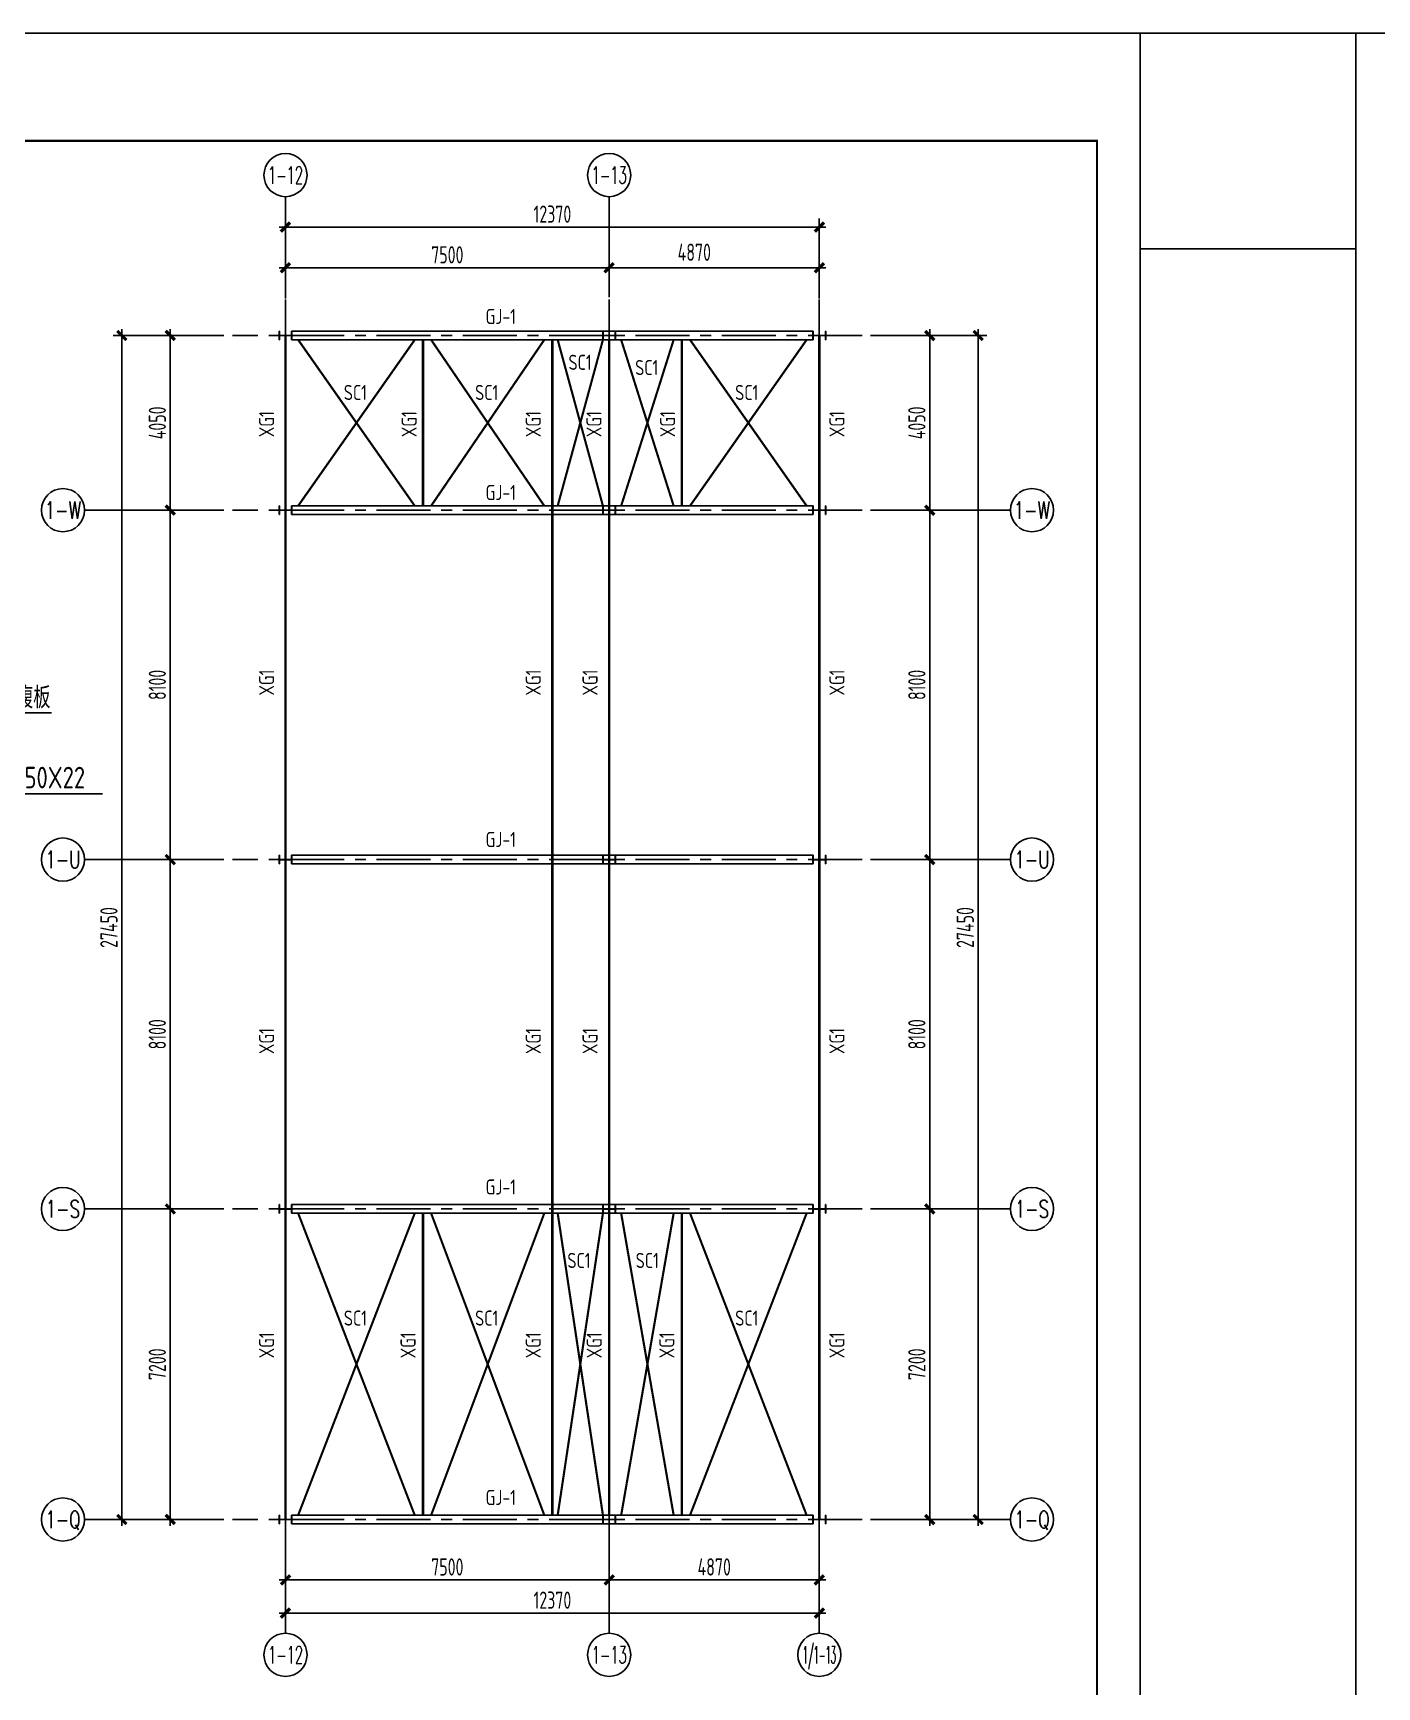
# Model space of a CAD drawing. Extents: x -321761 to 1215725, y 241863 to 438812.
# Drawn here: x 861071 to 892213, y 262920 to 301263 of the extents above; entities that cross this region are included whole.
import ezdxf
from ezdxf.enums import TextEntityAlignment as Align

# ---------------------------------------------------------------- set-up
doc = ezdxf.new("R2010")
doc.units = 0
doc.header["$LTSCALE"] = 1000
doc.linetypes.add('CENTER', pattern=[2, 1.25, -0.25, 0.25, -0.25])
doc.layers.get('0').update_dxf_attribs({"linetype": 'CONTINUOUS'})
doc.layers.get('Defpoints').update_dxf_attribs({"linetype": 'CONTINUOUS'})
for name, color, linetype in [('AXIS', 253, 'CENTER'), ('AXIS_NUM', 7, 'CONTINUOUS'), ('BORDER', 7, 'CONTINUOUS'), ('CJ', 6, 'CONTINUOUS'), ('DIM', 3, 'CONTINUOUS'), ('JC', 7, 'CONTINUOUS'), ('PUB_DIM', 3, 'CONTINUOUS'), ('PUB_TEXT', 7, 'CONTINUOUS'), ('一般文字', 6, 'CONTINUOUS'), ('卫浴', 7, 'CONTINUOUS'), ('图层3', 6, 'CENTER'), ('图层8', 3, 'CENTER'), ('屋面支撑', 1, 'CONTINUOUS'), ('系杆', 7, 'CONTINUOUS')]:
    doc.layers.add(name, color=color, linetype=linetype)
doc.styles.add('-宋体', font='')
doc.styles.add('DIM_FONT', font='SIMPLEX.shx', dxfattribs={"width": 0.8})
doc.styles.add('TSSD_Axis', font='Complex.shx', dxfattribs={"width": 0.7, "bigfont": 'hztxt.shx'})
doc.styles.add('TSSD_Dimension', font='Tssdeng.shx', dxfattribs={"width": 0.7, "bigfont": 'hztxt.shx'})
doc.styles.add('TSSD_Rein', font='Tssdeng.shx', dxfattribs={"width": 0.7, "bigfont": 'hztxt.shx'})
doc.styles.get('-宋体').set_extended_font_data('SimSun')
doc.dimstyles.new('DIMN150', dxfattribs={"dimscale": 1.5, "dimtxt": 300, "dimasz": 1, "dimexe": 250, "dimexo": 300, "dimgap": 150, "dimtad": 1, "dimdec": 0, "dimzin": 0, "dimdsep": 46, "dimtxsty": 'DIM_FONT', "dimblk": '_DIMX', "dimcen": 0.09, "dimclrt": 7, "dimadec": 0, "dimazin": 0, "dimtfac": 1, "dimtdec": 0, "dimtix": 1, "dimtmove": 2, "dimatfit": 3, "dimldrblk": '_DIMX', "dimfxl": 1, "dimtolj": 1, "dimtzin": 0, "dimarcsym": 0})
doc.dimstyles.new('TSSD_100_100$0', dxfattribs={"dimtxt": 300, "dimasz": 100, "dimexe": 100, "dimexo": 300, "dimgap": 100, "dimtad": 1, "dimdec": 0, "dimzin": 0, "dimdsep": 46, "dimtxsty": 'TSSD_Dimension', "dimblk": 'ARCHTICK', "dimcen": 0, "dimdle": 100, "dimclrd": 3, "dimclre": 3, "dimclrt": 7, "dimazin": 0, "dimtfac": 1, "dimtdec": 0, "dimtix": 1, "dimtmove": 2, "dimatfit": 3, "dimldrblk": 'ARCHTICK', "dimfxl": 1, "dimtolj": 1, "dimtzin": 0, "dimarcsym": 0})

# ---------------------------------------------------------------- blocks, each defined once
blk = doc.blocks.new('_DIMX')
blk.add_line((-150, 0), (150, 0))
at = {"const_width": 50}
blk.add_lwpolyline([(-70, -70), (70, 70)], dxfattribs=at)
blk = doc.blocks.new('*D44')
at = {"layer": 'Defpoints', "color": 0}
for p in [(893252, 469826), (894097, 469826), (894097, 469287)]:
    blk.add_point(p, dxfattribs=at)
at = {"layer": 'PUB_DIM', "color": 0, "lineweight": -2}
for p, q in [((893647, 469826), (892877, 469826)), ((893252, 469289), (893252, 469825)), ((893647, 469287), (892877, 469287))]:
    blk.add_line(p, q, dxfattribs=at)
at = {"layer": 'PUB_DIM', "color": 0, "lineweight": -2, "xscale": 1.5, "yscale": 1.5, "zscale": 1.5}
for p, rotation in [((893252, 469826), 90), ((893252, 469287), 270)]:
    blk.add_blockref('_DIMX', p, dxfattribs=dict(at, rotation=rotation))
at = {"layer": 'PUB_DIM', "color": 7, "insert": (892734, 469570), "char_height": 450, "attachment_point": 5, "rotation": 90, "style": 'DIM_FONT'}
blk.add_mtext('\\A1;110', dxfattribs=at)
blk = doc.blocks.new('*D45')
at = {"layer": 'Defpoints', "color": 0}
for p in [(895645, 468380), (897805, 468380), (895645, 467167)]:
    blk.add_point(p, dxfattribs=at)
at = {"layer": 'PUB_DIM', "color": 0, "lineweight": -2}
for p, q in [((895645, 467930), (895645, 466792)), ((897805, 467930), (897805, 466792)), ((897803, 467167), (895647, 467167))]:
    blk.add_line(p, q, dxfattribs=at)
at = {"layer": 'PUB_DIM', "color": 0, "lineweight": -2, "xscale": 1.5, "yscale": 1.5, "zscale": 1.5, "rotation": 180}
blk.add_blockref('_DIMX', (895645, 467167), dxfattribs=at)
at = {"layer": 'PUB_DIM', "color": 0, "lineweight": -2, "xscale": 1.5, "yscale": 1.5, "zscale": 1.5}
blk.add_blockref('_DIMX', (897805, 467167), dxfattribs=at)
at = {"layer": 'PUB_DIM', "color": 7, "insert": (896725, 467617), "char_height": 450, "attachment_point": 5, "style": 'DIM_FONT'}
blk.add_mtext('\\A1;400', dxfattribs=at)
blk = doc.blocks.new('ts_axno')
at = {"color": 0, "linetype": 'ByBlock', "lineweight": -2}
blk.add_circle((0, 0), 0.5, dxfattribs=at)
at = {"color": 0, "linetype": 'ByBlock', "lineweight": -2, "style": 'TSSD_Axis', "width": 0.7}
blk.add_attdef('A', text='', height=0.6, dxfattribs=at).set_placement((0, 0), align=Align.MIDDLE_CENTER)
blk = doc.blocks.new('_ArchTick')
at = {"color": 0, "linetype": 'ByBlock', "const_width": 0.5}
blk.add_lwpolyline([(-0.71, -0.71), (0.71, 0.71)], dxfattribs=at)
blk = doc.blocks.new('*D430')
at = {"layer": 'Defpoints', "color": 0}
for p in [(880080, 274001), (881851, 274001), (880080, 266801)]:
    blk.add_point(p, dxfattribs=at)
at = {"layer": 'DIM', "color": 3, "lineweight": -2}
for p, q in [((881851, 266651), (881851, 274151)), ((880480, 274001), (882051, 274001)), ((880480, 266801), (882051, 266801))]:
    blk.add_line(p, q, dxfattribs=at)
at = {"layer": 'DIM', "color": 3, "lineweight": -2, "xscale": 150, "yscale": 150, "zscale": 150}
for p, rotation in [((881851, 274001), 90), ((881851, 266801), 270)]:
    blk.add_blockref('_ArchTick', p, dxfattribs=dict(at, rotation=rotation))
at = {"layer": 'DIM', "color": 7, "insert": (881551, 270401), "char_height": 400, "attachment_point": 5, "rotation": 90, "style": 'TSSD_Dimension'}
blk.add_mtext('\\A1;7200', dxfattribs=at)
blk = doc.blocks.new('*D431')
at = {"layer": 'Defpoints', "color": 0}
for p in [(880080, 282101), (881851, 282101), (880080, 274001)]:
    blk.add_point(p, dxfattribs=at)
at = {"layer": 'DIM', "color": 3, "lineweight": -2}
for p, q in [((881851, 273851), (881851, 282251)), ((880480, 282101), (882051, 282101)), ((880480, 274001), (882051, 274001))]:
    blk.add_line(p, q, dxfattribs=at)
at = {"layer": 'DIM', "color": 3, "lineweight": -2, "xscale": 150, "yscale": 150, "zscale": 150}
for p, rotation in [((881851, 282101), 90), ((881851, 274001), 270)]:
    blk.add_blockref('_ArchTick', p, dxfattribs=dict(at, rotation=rotation))
at = {"layer": 'DIM', "color": 7, "insert": (881551, 278051), "char_height": 400, "attachment_point": 5, "rotation": 90, "style": 'TSSD_Dimension'}
blk.add_mtext('\\A1;8100', dxfattribs=at)
blk = doc.blocks.new('*D432')
at = {"layer": 'Defpoints', "color": 0}
for p in [(880080, 290201), (881851, 290201), (880080, 282101)]:
    blk.add_point(p, dxfattribs=at)
at = {"layer": 'DIM', "color": 3, "lineweight": -2}
for p, q in [((881851, 281951), (881851, 290351)), ((880480, 290201), (882051, 290201)), ((880480, 282101), (882051, 282101))]:
    blk.add_line(p, q, dxfattribs=at)
at = {"layer": 'DIM', "color": 3, "lineweight": -2, "xscale": 150, "yscale": 150, "zscale": 150}
for p, rotation in [((881851, 290201), 90), ((881851, 282101), 270)]:
    blk.add_blockref('_ArchTick', p, dxfattribs=dict(at, rotation=rotation))
at = {"layer": 'DIM', "color": 7, "insert": (881551, 286151), "char_height": 400, "attachment_point": 5, "rotation": 90, "style": 'TSSD_Dimension'}
blk.add_mtext('\\A1;8100', dxfattribs=at)
blk = doc.blocks.new('*D433')
at = {"layer": 'Defpoints', "color": 0}
for p in [(880080, 294251), (881851, 294251), (880080, 290201)]:
    blk.add_point(p, dxfattribs=at)
at = {"layer": 'DIM', "color": 3, "lineweight": -2}
for p, q in [((880480, 294251), (882051, 294251)), ((881851, 290051), (881851, 294401)), ((880480, 290201), (882051, 290201))]:
    blk.add_line(p, q, dxfattribs=at)
at = {"layer": 'DIM', "color": 3, "lineweight": -2, "xscale": 150, "yscale": 150, "zscale": 150}
for p, rotation in [((881851, 294251), 90), ((881851, 290201), 270)]:
    blk.add_blockref('_ArchTick', p, dxfattribs=dict(at, rotation=rotation))
at = {"layer": 'DIM', "color": 7, "insert": (881551, 292226), "char_height": 400, "attachment_point": 5, "rotation": 90, "style": 'TSSD_Dimension'}
blk.add_mtext('\\A1;4050', dxfattribs=at)
blk = doc.blocks.new('*D434')
at = {"layer": 'Defpoints', "color": 0}
for p in [(880380, 294251), (882973, 294251), (880227, 266801)]:
    blk.add_point(p, dxfattribs=at)
at = {"layer": 'DIM', "color": 3, "lineweight": -2}
for p, q in [((880780, 294251), (883173, 294251)), ((882973, 266651), (882973, 294401)), ((880627, 266801), (883173, 266801))]:
    blk.add_line(p, q, dxfattribs=at)
at = {"layer": 'DIM', "color": 3, "lineweight": -2, "xscale": 150, "yscale": 150, "zscale": 150}
for p, rotation in [((882973, 294251), 90), ((882973, 266801), 270)]:
    blk.add_blockref('_ArchTick', p, dxfattribs=dict(at, rotation=rotation))
at = {"layer": 'DIM', "color": 7, "insert": (882673, 280526), "char_height": 400, "attachment_point": 5, "rotation": 90, "style": 'TSSD_Dimension'}
blk.add_mtext('\\A1;27450', dxfattribs=at)
blk = doc.blocks.new('*D435')
at = {"layer": 'Defpoints', "color": 0}
for p in [(879291, 296765), (866921, 294709), (879291, 294709)]:
    blk.add_point(p, dxfattribs=at)
at = {"layer": 'DIM', "color": 3, "lineweight": -2}
for p, q in [((866921, 295109), (866921, 296965)), ((879291, 295109), (879291, 296965)), ((866771, 296765), (879441, 296765))]:
    blk.add_line(p, q, dxfattribs=at)
at = {"layer": 'DIM', "color": 3, "lineweight": -2, "xscale": 150, "yscale": 150, "zscale": 150, "rotation": 180}
blk.add_blockref('_ArchTick', (866921, 296765), dxfattribs=at)
at = {"layer": 'DIM', "color": 3, "lineweight": -2, "xscale": 150, "yscale": 150, "zscale": 150}
blk.add_blockref('_ArchTick', (879291, 296765), dxfattribs=at)
at = {"layer": 'DIM', "color": 7, "insert": (873106, 297065), "char_height": 400, "attachment_point": 5, "style": 'TSSD_Dimension'}
blk.add_mtext('\\A1;12370', dxfattribs=at)
blk = doc.blocks.new('rt34v')
blk.add_hatch(color=4).paths.add_polyline_path([(0, -100), (0, 100), (-8, 100), (-8, 3), (-292, 3), (-292, 100), (-300, 100), (-300, -100), (-292, -100), (-292, -3), (-8, -3), (-8, -100)])
at = {"layer": '图层3', "color": 3}
blk.add_lwpolyline([(0, -100), (0, 100), (-8, 100), (-8, 3), (-292, 3), (-292, 100), (-300, 100), (-300, -100), (-292, -100), (-292, -3), (-8, -3), (-8, -100), (0, -100), (0, 100)], dxfattribs=at)
blk = doc.blocks.new('*D436')
at = {"layer": 'Defpoints', "color": 0}
for p in [(864250, 274001), (865894, 274001), (865894, 266801)]:
    blk.add_point(p, dxfattribs=at)
at = {"layer": 'DIM', "color": 3, "lineweight": -2}
for p, q in [((864250, 266651), (864250, 274151)), ((865494, 274001), (864050, 274001)), ((865494, 266801), (864050, 266801))]:
    blk.add_line(p, q, dxfattribs=at)
at = {"layer": 'DIM', "color": 3, "lineweight": -2, "xscale": 150, "yscale": 150, "zscale": 150}
for p, rotation in [((864250, 274001), 90), ((864250, 266801), 270)]:
    blk.add_blockref('_ArchTick', p, dxfattribs=dict(at, rotation=rotation))
at = {"layer": 'DIM', "color": 7, "insert": (863950, 270401), "char_height": 400, "attachment_point": 5, "rotation": 90, "style": 'TSSD_Dimension'}
blk.add_mtext('\\A1;7200', dxfattribs=at)
blk = doc.blocks.new('*D437')
at = {"layer": 'Defpoints', "color": 0}
for p in [(864250, 282101), (865894, 282101), (865894, 274001)]:
    blk.add_point(p, dxfattribs=at)
at = {"layer": 'DIM', "color": 3, "lineweight": -2}
for p, q in [((864250, 273851), (864250, 282251)), ((865494, 282101), (864050, 282101)), ((865494, 274001), (864050, 274001))]:
    blk.add_line(p, q, dxfattribs=at)
at = {"layer": 'DIM', "color": 3, "lineweight": -2, "xscale": 150, "yscale": 150, "zscale": 150}
for p, rotation in [((864250, 282101), 90), ((864250, 274001), 270)]:
    blk.add_blockref('_ArchTick', p, dxfattribs=dict(at, rotation=rotation))
at = {"layer": 'DIM', "color": 7, "insert": (863950, 278051), "char_height": 400, "attachment_point": 5, "rotation": 90, "style": 'TSSD_Dimension'}
blk.add_mtext('\\A1;8100', dxfattribs=at)
blk = doc.blocks.new('*D438')
at = {"layer": 'Defpoints', "color": 0}
for p in [(864250, 290201), (865894, 290201), (865894, 282101)]:
    blk.add_point(p, dxfattribs=at)
at = {"layer": 'DIM', "color": 3, "lineweight": -2}
for p, q in [((864250, 281951), (864250, 290351)), ((865494, 290201), (864050, 290201)), ((865494, 282101), (864050, 282101))]:
    blk.add_line(p, q, dxfattribs=at)
at = {"layer": 'DIM', "color": 3, "lineweight": -2, "xscale": 150, "yscale": 150, "zscale": 150}
for p, rotation in [((864250, 290201), 90), ((864250, 282101), 270)]:
    blk.add_blockref('_ArchTick', p, dxfattribs=dict(at, rotation=rotation))
at = {"layer": 'DIM', "color": 7, "insert": (863950, 286151), "char_height": 400, "attachment_point": 5, "rotation": 90, "style": 'TSSD_Dimension'}
blk.add_mtext('\\A1;8100', dxfattribs=at)
blk = doc.blocks.new('*D439')
at = {"layer": 'Defpoints', "color": 0}
for p in [(864250, 294251), (865894, 294251), (865894, 290201)]:
    blk.add_point(p, dxfattribs=at)
at = {"layer": 'DIM', "color": 3, "lineweight": -2}
for p, q in [((865494, 294251), (864050, 294251)), ((864250, 290051), (864250, 294401)), ((865494, 290201), (864050, 290201))]:
    blk.add_line(p, q, dxfattribs=at)
at = {"layer": 'DIM', "color": 3, "lineweight": -2, "xscale": 150, "yscale": 150, "zscale": 150}
for p, rotation in [((864250, 294251), 90), ((864250, 290201), 270)]:
    blk.add_blockref('_ArchTick', p, dxfattribs=dict(at, rotation=rotation))
at = {"layer": 'DIM', "color": 7, "insert": (863950, 292226), "char_height": 400, "attachment_point": 5, "rotation": 90, "style": 'TSSD_Dimension'}
blk.add_mtext('\\A1;4050', dxfattribs=at)
blk = doc.blocks.new('*D440')
at = {"layer": 'Defpoints', "color": 0}
for p in [(863129, 294251), (865594, 294251), (865747, 266801)]:
    blk.add_point(p, dxfattribs=at)
at = {"layer": 'DIM', "color": 3, "lineweight": -2}
for p, q in [((865194, 294251), (862929, 294251)), ((863129, 266651), (863129, 294401)), ((865347, 266801), (862929, 266801))]:
    blk.add_line(p, q, dxfattribs=at)
at = {"layer": 'DIM', "color": 3, "lineweight": -2, "xscale": 150, "yscale": 150, "zscale": 150}
for p, rotation in [((863129, 294251), 90), ((863129, 266801), 270)]:
    blk.add_blockref('_ArchTick', p, dxfattribs=dict(at, rotation=rotation))
at = {"layer": 'DIM', "color": 7, "insert": (862829, 280526), "char_height": 400, "attachment_point": 5, "rotation": 90, "style": 'TSSD_Dimension'}
blk.add_mtext('\\A1;27450', dxfattribs=at)
blk = doc.blocks.new('*D441')
at = {"layer": 'Defpoints', "color": 0}
for p in [(866921, 295822), (866921, 294737), (874421, 294737)]:
    blk.add_point(p, dxfattribs=at)
at = {"layer": 'DIM', "color": 3, "lineweight": -2}
for p, q in [((866921, 295137), (866921, 296022)), ((874421, 295137), (874421, 296022)), ((874571, 295822), (866771, 295822))]:
    blk.add_line(p, q, dxfattribs=at)
at = {"layer": 'DIM', "color": 3, "lineweight": -2, "xscale": 150, "yscale": 150, "zscale": 150, "rotation": 180}
blk.add_blockref('_ArchTick', (866921, 295822), dxfattribs=at)
at = {"layer": 'DIM', "color": 3, "lineweight": -2, "xscale": 150, "yscale": 150, "zscale": 150}
blk.add_blockref('_ArchTick', (874421, 295822), dxfattribs=at)
at = {"layer": 'DIM', "color": 7, "insert": (870671, 296122), "char_height": 400, "attachment_point": 5, "style": 'TSSD_Dimension'}
blk.add_mtext('\\A1;7500', dxfattribs=at)
blk = doc.blocks.new('*D442')
at = {"layer": 'Defpoints', "color": 0}
for p in [(866921, 266483), (874421, 266483), (874421, 265401)]:
    blk.add_point(p, dxfattribs=at)
at = {"layer": 'DIM', "color": 3, "lineweight": -2}
for p, q in [((866921, 266083), (866921, 265201)), ((874421, 266083), (874421, 265201)), ((866771, 265401), (874571, 265401))]:
    blk.add_line(p, q, dxfattribs=at)
at = {"layer": 'DIM', "color": 3, "lineweight": -2, "xscale": 150, "yscale": 150, "zscale": 150, "rotation": 180}
blk.add_blockref('_ArchTick', (866921, 265401), dxfattribs=at)
at = {"layer": 'DIM', "color": 3, "lineweight": -2, "xscale": 150, "yscale": 150, "zscale": 150}
blk.add_blockref('_ArchTick', (874421, 265401), dxfattribs=at)
at = {"layer": 'DIM', "color": 7, "insert": (870671, 265701), "char_height": 400, "attachment_point": 5, "style": 'TSSD_Dimension'}
blk.add_mtext('\\A1;7500', dxfattribs=at)
blk = doc.blocks.new('*D443')
at = {"layer": 'Defpoints', "color": 0}
for p in [(866921, 266485), (879291, 266485), (866921, 264632)]:
    blk.add_point(p, dxfattribs=at)
at = {"layer": 'DIM', "color": 3, "lineweight": -2}
for p, q in [((866921, 266085), (866921, 264432)), ((879291, 266085), (879291, 264432)), ((879441, 264632), (866771, 264632))]:
    blk.add_line(p, q, dxfattribs=at)
at = {"layer": 'DIM', "color": 3, "lineweight": -2, "xscale": 150, "yscale": 150, "zscale": 150, "rotation": 180}
blk.add_blockref('_ArchTick', (866921, 264632), dxfattribs=at)
at = {"layer": 'DIM', "color": 3, "lineweight": -2, "xscale": 150, "yscale": 150, "zscale": 150}
blk.add_blockref('_ArchTick', (879291, 264632), dxfattribs=at)
at = {"layer": 'DIM', "color": 7, "insert": (873106, 264932), "char_height": 400, "attachment_point": 5, "style": 'TSSD_Dimension'}
blk.add_mtext('\\A1;12370', dxfattribs=at)
blk = doc.blocks.new('*D444')
at = {"layer": 'Defpoints', "color": 0}
for p in [(874421, 295822), (874421, 294737), (879291, 294737)]:
    blk.add_point(p, dxfattribs=at)
at = {"layer": 'DIM', "color": 3, "lineweight": -2}
for p, q in [((874421, 295137), (874421, 296022)), ((879291, 295137), (879291, 296022)), ((879441, 295822), (874271, 295822))]:
    blk.add_line(p, q, dxfattribs=at)
at = {"layer": 'DIM', "color": 3, "lineweight": -2, "xscale": 150, "yscale": 150, "zscale": 150, "rotation": 180}
blk.add_blockref('_ArchTick', (874421, 295822), dxfattribs=at)
at = {"layer": 'DIM', "color": 3, "lineweight": -2, "xscale": 150, "yscale": 150, "zscale": 150}
blk.add_blockref('_ArchTick', (879291, 295822), dxfattribs=at)
at = {"layer": 'DIM', "color": 7, "insert": (876394, 296181), "char_height": 400, "attachment_point": 5, "style": 'TSSD_Dimension'}
blk.add_mtext('\\A1;4870', dxfattribs=at)
blk = doc.blocks.new('*D445')
at = {"layer": 'Defpoints', "color": 0}
for p in [(874421, 266483), (879291, 266483), (879291, 265401)]:
    blk.add_point(p, dxfattribs=at)
at = {"layer": 'DIM', "color": 3, "lineweight": -2}
for p, q in [((874421, 266083), (874421, 265201)), ((879291, 266083), (879291, 265201)), ((874271, 265401), (879441, 265401))]:
    blk.add_line(p, q, dxfattribs=at)
at = {"layer": 'DIM', "color": 3, "lineweight": -2, "xscale": 150, "yscale": 150, "zscale": 150, "rotation": 180}
blk.add_blockref('_ArchTick', (874421, 265401), dxfattribs=at)
at = {"layer": 'DIM', "color": 3, "lineweight": -2, "xscale": 150, "yscale": 150, "zscale": 150}
blk.add_blockref('_ArchTick', (879291, 265401), dxfattribs=at)
at = {"layer": 'DIM', "color": 7, "insert": (876856, 265701), "char_height": 400, "attachment_point": 5, "style": 'TSSD_Dimension'}
blk.add_mtext('\\A1;4870', dxfattribs=at)
blk = doc.blocks.new('5G6')
at = {"color": 0}
for p, q in [((-2115.2, -533.1), (-2115.2, 251.2)), ((-2115.2, 16.3), (2115.2, 16.3)), ((-2115.2, 0), (2115.2, 0)), ((2115.2, -469.4), (2115.2, 141.2)), ((-2256.3, -533.1), (-2115.2, -596.8)), ((-2115.2, -533.1), (-2256.3, -533.1)), ((-1974.1, -660.6), (-2115.2, -596.8)), ((-2115.2, -660.6), (-1974.1, -660.6)), ((-2115.2, -1505.6), (-2115.2, -660.6)), ((1510.5, -525.3), (1871.9, -1841)), ((2046.7, -469.4), (2188.8, -544.7)), ((2115.2, -469.4), (2046.7, -469.4)), ((2115.2, -544.7), (2188.8, -544.7)), ((2115.2, -1220.6), (2115.2, -544.7)), ((-2115.2, -1325.9), (2115.2, -1055.1)), ((-2115.2, -1342.1), (2115.2, -1071.3)), ((1871.9, -1841), (4907.5, -1841))]:
    blk.add_line(p, q, dxfattribs=at)
at = {"layer": 'CJ', "color": 0}
for p, q in [((-1903.6, 495.4), (-3610.1, 495.4)), ((-1805, 16.3), (-1903.6, 495.4)), ((2058.1, -296.1), (2525.5, 34.1)), ((2525.5, 34.1), (3726.5, 34.1))]:
    blk.add_line(p, q, dxfattribs=at)
at = {"layer": 'Defpoints', "color": 0, "linetype": 'ByBlock'}
for p in [(-871, -523.1), (1288.2, -523.1)]:
    blk.add_point(p, dxfattribs=at)
at = {"layer": 'JC', "color": 0}
for p, q in [((-648.8, -683.1), (-648.8, -352.2)), ((-648.8, -683.1), (-648.8, -352.2)), ((1510.5, -682.4), (1510.5, -368.2)), ((1510.5, -682.4), (1510.5, -368.2)), ((-871, -523.1), (-399.9, -523.1)), ((-871, -523.1), (-468.9, -523.1)), ((1258.4, -523.1), (1748.4, -523.1)), ((1288.2, -523.1), (1690.4, -523.1))]:
    blk.add_line(p, q, dxfattribs=at)
at = {"layer": 'JC', "color": 0, "extrusion": (0, 0, -1)}
for centre in [(-648.8, -523.1), (1510.5, -523.1)]:
    blk.add_ellipse(centre, major_axis=(-173, 4.2), ratio=0.500506, start_param=-1.5707963, end_param=4.712389, dxfattribs=at)
at = {"layer": '一般文字', "color": 2}
blk.add_line((-288.1, -4324.8), (1218, -4324.8), dxfattribs=at)
at = {"layer": '一般文字', "color": 2, "const_width": 72}
blk.add_lwpolyline([(-288.1, -4148.5), (1218, -4148.5)], dxfattribs=at)
at = {"layer": '卫浴', "lineweight": 13}
for p, q in [((-648.8, -523.1), (-427, 489.8)), ((-427, 489.8), (1654.1, 489.8))]:
    blk.add_line(p, q, dxfattribs=at)
at = {"layer": 'PUB_TEXT', "style": 'TSSD_Dimension', "width": 0.8}
for s, p in [('梁上翼板', (-3614, 600.8)), ('椭圆孔中心', (-359.8, 604.9)), ('梁腹板', (2503.4, 140.4)), ('长孔50X22', (2301.6, -1714.4))]:
    blk.add_text(s, height=500, dxfattribs=at).set_placement(p)
at = {"layer": '一般文字', "color": 2, "style": '-宋体', "width": 0.75}
blk.add_text('1-1', height=800, dxfattribs=at).set_placement((-305.1, -4032.4))
at = {"layer": 'PUB_DIM'}
dim = blk.add_linear_dim(base=(-3042.4, 16.3), p1=(-2196.5, -523.1), p2=(-2196.5, 16.3), angle=90, text='110', dimstyle='DIMN150', dxfattribs=at)
dim.commit()
dim.dimension.update_dxf_attribs({"geometry": '*D44', "text_midpoint": (-3559.9, -239.7), "dimtype": 129, "insert": (-896293.9, -469810.1)})
dim = blk.add_aligned_dim(p1=(1510.6, -1429.9), p2=(-648.6, -1429.9), distance=1213.7, text='400', dimstyle='DIMN150', dxfattribs=at)
dim.commit()
dim.dimension.update_dxf_attribs({"geometry": '*D45', "text_midpoint": (431, -2193.6), "insert": (-896293.9, -469810.1)})

msp = doc.modelspace()

# ---------------------------------------------------------------- linework, layer by layer
at = {"layer": 'AXIS', "color": 3, "linetype": 'ByBlock'}
for p, q in [((866920.6, 295652.2), (866920.6, 297469.8)), ((874420.6, 295652.2), (874420.6, 297469.8)), ((864591.6, 290201.4), (862263, 290201.4)), ((881243.4, 290201.4), (883719.6, 290201.4)), ((864591.6, 282101.4), (862263, 282101.4)), ((881243.4, 282101.4), (883719.6, 282101.4)), ((864591.6, 274001.4), (862263, 274001.4)), ((881243.4, 274001.4), (883719.6, 274001.4)), ((864591.6, 266801.4), (862263, 266801.4)), ((881243.4, 266801.4), (883719.6, 266801.4)), ((866920.6, 265847.6), (866920.6, 264163.4)), ((874420.6, 265847.6), (874420.6, 264163.4))]:
    msp.add_line(p, q, dxfattribs=at)
at = {"layer": 'AXIS'}
for p, q in [((866920.6, 265838.6), (866920.6, 295711.2)), ((874420.6, 265838.6), (874420.6, 295711.2)), ((879290.6, 265838.6), (879290.6, 295711.2)), ((880281.7, 294251.4), (865692.6, 294251.4)), ((880281.7, 290201.4), (865692.6, 290201.4)), ((880281.7, 282101.4), (865692.6, 282101.4)), ((880281.7, 274001.4), (865692.6, 274001.4)), ((880281.7, 266801.4), (865692.6, 266801.4))]:
    msp.add_line(p, q, dxfattribs=at)
at = {"layer": 'BORDER'}
for points in [[(844725.4, 241862.6), (844725.4, 301262.6), (886725.4, 301262.6), (886725.4, 241862.6)], [(891725.4, 241862.6), (891725.4, 301262.6), (933725.4, 301262.6), (933725.4, 241862.6)]]:
    msp.add_lwpolyline(points, close=True, dxfattribs=at)
at = {"layer": 'BORDER', "const_width": 50}
msp.add_lwpolyline([(845725.4, 242862.6), (845725.4, 298762.6), (885725.4, 298762.6), (885725.4, 242862.6)], close=True, dxfattribs=at)
at = {"layer": 'DIM'}
msp.add_line((879290.6, 264163.4), (879290.6, 265521.7), dxfattribs=at)
at = {"layer": '图层8', "color": 0, "linetype": 'ByBlock'}
for p, q in [((867070.6, 294351.4), (879140.6, 294351.4)), ((867070.6, 294151.4), (879140.6, 294151.4)), ((867070.6, 290301.4), (879140.6, 290301.4)), ((867070.6, 290101.4), (879140.6, 290101.4)), ((867070.6, 282201.4), (879140.6, 282201.4)), ((867070.6, 282001.4), (879140.6, 282001.4)), ((867070.6, 274101.4), (879140.6, 274101.4)), ((867070.6, 273901.4), (879140.6, 273901.4)), ((867070.6, 266901.4), (879140.6, 266901.4)), ((867070.6, 266701.4), (879140.6, 266701.4))]:
    msp.add_line(p, q, dxfattribs=at)
at = {"layer": '图层8', "linetype": 'ByBlock'}
msp.add_lwpolyline([(886725.4, 296262.6), (891725.4, 296262.6), (891725.4, 301262.6), (886725.4, 301262.6)], close=True, dxfattribs=at)
at = {"layer": '屋面支撑', "const_width": 50}
for points in [[(869915.7, 290301.4), (867214.1, 294151.4)], [(867214.1, 290301.4), (869915.7, 294151.4)], [(870295.4, 290301.4), (872917.9, 294151.4)], [(872917.9, 290301.4), (870295.4, 294151.4)], [(873228.5, 294151.4), (874276.6, 290301.4)], [(874276.6, 294151.4), (873228.5, 290301.4)], [(875915.7, 290301.4), (874699.2, 294151.4)], [(874699.2, 290301.4), (875915.7, 294151.4)], [(876295.4, 290301.4), (878997, 294151.4)], [(878997, 290301.4), (876295.4, 294151.4)], [(869915.7, 273901.4), (867214.1, 266901.4)], [(867214.1, 273901.4), (869915.7, 266901.4)], [(870295.4, 273901.4), (872917.9, 266901.4)], [(872917.9, 273901.4), (870295.4, 266901.4)], [(873228.5, 273901.4), (874276.6, 266901.4)], [(874276.6, 273901.4), (873228.5, 266901.4)], [(875915.7, 273901.4), (874699.2, 266901.4)], [(874699.2, 273901.4), (875915.7, 266901.4)], [(876295.4, 273901.4), (878997, 266901.4)], [(878997, 273901.4), (876295.4, 266901.4)]]:
    msp.add_lwpolyline(points, dxfattribs=at)
at = {"layer": '系杆', "color": 3, "const_width": 60}
for points in [[(866920.6, 294248.4), (866920.6, 266804.4)], [(870105.6, 294151.4), (870105.6, 290301.4)], [(873105.6, 294151.4), (873105.6, 266901.4)], [(874420.6, 294151.4), (874420.6, 266901.4)], [(876105.6, 294151.4), (876105.6, 290301.4)], [(879290.6, 294248.4), (879290.6, 266804.4)], [(870105.6, 273901.4), (870105.6, 266901.4)], [(876105.6, 273901.4), (876105.6, 266901.4)]]:
    msp.add_lwpolyline(points, dxfattribs=at)

# ---------------------------------------------------------------- block references
at = {"color": 0}
for name, p in [('rt34v', (867070.6, 294251.4)), ('rt34v', (874570.6, 294251.4)), ('rt34v', (879440.6, 294251.4)), ('rt34v', (867070.6, 290201.4)), ('rt34v', (874570.6, 290201.4)), ('rt34v', (879440.6, 290201.4)), ('5G6', (857771, 285466.7)), ('rt34v', (867070.6, 282101.4)), ('rt34v', (874570.6, 282101.4)), ('rt34v', (879440.6, 282101.4)), ('rt34v', (867070.6, 274001.4)), ('rt34v', (874570.6, 274001.4)), ('rt34v', (879440.6, 274001.4)), ('rt34v', (867070.6, 266801.4)), ('rt34v', (874570.6, 266801.4)), ('rt34v', (879440.6, 266801.4))]:
    msp.add_blockref(name, p, dxfattribs=at)
at = {"layer": 'AXIS_NUM'}
ref = msp.add_blockref('ts_axno', (866920.6, 297969.8), dxfattribs=dict(at, xscale=1000, yscale=1000, zscale=1000))
ref.add_attrib('8', '1-12', dxfattribs={"height": 400, "style": 'TSSD_Axis', "width": 0.55}).set_placement((866920.6, 297969.8), align=Align.MIDDLE_CENTER)
ref = msp.add_blockref('ts_axno', (874420.6, 297969.8), dxfattribs=dict(at, xscale=1000, yscale=1000, zscale=1000))
ref.add_attrib('8', '1-13', dxfattribs={"height": 400, "style": 'TSSD_Axis', "width": 0.55}).set_placement((874420.6, 297969.8), align=Align.MIDDLE_CENTER)
ref = msp.add_blockref('ts_axno', (861763, 290201.4), dxfattribs=dict(at, xscale=-1000, yscale=1000, zscale=1000))
ref.add_attrib('8', '1-W', dxfattribs={"height": 400, "style": 'TSSD_Axis', "width": 0.7}).set_placement((861763, 290201.4), align=Align.MIDDLE_CENTER)
ref = msp.add_blockref('ts_axno', (884219.6, 290201.4), dxfattribs=dict(at, xscale=1000, yscale=1000, zscale=1000))
ref.add_attrib('8', '1-W', dxfattribs={"height": 400, "style": 'TSSD_Axis', "width": 0.7}).set_placement((884219.6, 290201.4), align=Align.MIDDLE_CENTER)
ref = msp.add_blockref('ts_axno', (861763, 282101.4), dxfattribs=dict(at, xscale=-1000, yscale=1000, zscale=1000))
ref.add_attrib('8', '1-U', dxfattribs={"height": 400, "style": 'TSSD_Axis', "width": 0.7}).set_placement((861763, 282101.4), align=Align.MIDDLE_CENTER)
ref = msp.add_blockref('ts_axno', (884219.6, 282101.4), dxfattribs=dict(at, xscale=1000, yscale=1000, zscale=1000))
ref.add_attrib('8', '1-U', dxfattribs={"height": 400, "style": 'TSSD_Axis', "width": 0.7}).set_placement((884219.6, 282101.4), align=Align.MIDDLE_CENTER)
ref = msp.add_blockref('ts_axno', (861763, 274001.4), dxfattribs=dict(at, xscale=-1000, yscale=1000, zscale=1000))
ref.add_attrib('8', '1-S', dxfattribs={"height": 400, "style": 'TSSD_Axis', "width": 0.7}).set_placement((861763, 274001.4), align=Align.MIDDLE_CENTER)
ref = msp.add_blockref('ts_axno', (884219.6, 274001.4), dxfattribs=dict(at, xscale=1000, yscale=1000, zscale=1000))
ref.add_attrib('8', '1-S', dxfattribs={"height": 400, "style": 'TSSD_Axis', "width": 0.7}).set_placement((884219.6, 274001.4), align=Align.MIDDLE_CENTER)
ref = msp.add_blockref('ts_axno', (861763, 266801.4), dxfattribs=dict(at, xscale=-1000, yscale=1000, zscale=1000))
ref.add_attrib('8', '1-Q', dxfattribs={"height": 400, "style": 'TSSD_Axis', "width": 0.7}).set_placement((861763, 266801.4), align=Align.MIDDLE_CENTER)
ref = msp.add_blockref('ts_axno', (884219.6, 266801.4), dxfattribs=dict(at, xscale=1000, yscale=1000, zscale=1000))
ref.add_attrib('8', '1-Q', dxfattribs={"height": 400, "style": 'TSSD_Axis', "width": 0.7}).set_placement((884219.6, 266801.4), align=Align.MIDDLE_CENTER)
ref = msp.add_blockref('ts_axno', (866920.6, 263663.4), dxfattribs=dict(at, xscale=1000, yscale=1000, zscale=1000))
ref.add_attrib('8', '1-12', dxfattribs={"height": 400, "style": 'TSSD_Axis', "width": 0.55}).set_placement((866920.6, 263663.4), align=Align.MIDDLE_CENTER)
ref = msp.add_blockref('ts_axno', (874420.6, 263663.4), dxfattribs=dict(at, xscale=1000, yscale=1000, zscale=1000))
ref.add_attrib('8', '1-13', dxfattribs={"height": 400, "style": 'TSSD_Axis', "width": 0.55}).set_placement((874420.6, 263663.4), align=Align.MIDDLE_CENTER)
ref = msp.add_blockref('ts_axno', (879290.6, 263663.4), dxfattribs=dict(at, xscale=1000, yscale=1000, zscale=1000))
ref.add_attrib('8', '1/1-13', dxfattribs={"height": 400, "style": 'TSSD_Axis', "width": 0.35}).set_placement((879290.6, 263663.4), align=Align.MIDDLE_CENTER)

# ---------------------------------------------------------------- texts
at = {"layer": '屋面支撑', "style": 'TSSD_Rein', "width": 0.8}
for p in [(873478.2, 293454.5), (875023.4, 293333.4), (868272.9, 292755.3), (871314.5, 292755.3), (877341.5, 292755.3), (873452.8, 272631.7), (875035.5, 272631.7), (868272.9, 271296.1), (871314.5, 271296.1), (877341.5, 271296.1)]:
    msp.add_text('SC1', height=350, dxfattribs=at).set_placement(p)
at = {"layer": '系杆', "color": 3, "style": 'TSSD_Rein', "width": 0.8}
for p in [(871557.1, 294517.6), (871557.1, 290435.3), (871557.1, 282391.3), (871557.1, 274335.2), (871557.1, 267136.5)]:
    msp.add_text('GJ-1', height=350, dxfattribs=at).set_placement(p)
for p in [(866657.9, 291895.2), (869960.8, 291895.2), (872838.3, 291895.2), (874244.2, 291895.2), (875951, 291895.2), (879875.3, 291895.2), (866657.9, 285904.5), (872838.3, 285904.5), (874153.3, 285904.5), (879875.3, 285904.5), (866657.9, 277593.3), (872838.3, 277593.3), (874153.3, 277593.3), (879875.3, 277593.3), (866657.9, 270538.8), (869936.6, 270538.8), (872838.3, 270538.8), (874251, 270538.8), (875931.4, 270538.8), (879875.3, 270538.8)]:
    msp.add_text('XG1', height=350, rotation=90, dxfattribs=at).set_placement(p)

# ---------------------------------------------------------------- dimensions: what is measured, and where the dimension line sits
at = {"layer": 'DIM'}
for base, p1, p2, picture, middle in [((879290.6, 296764.5), (866920.6, 294708.9), (879290.6, 294708.9), '*D435', (873105.6, 297064.5)), ((866920.6, 264632.4), (879290.6, 266484.7), (866920.6, 266484.7), '*D443', (873105.6, 264932.4)), ((874420.6, 265400.9), (866920.6, 266483.1), (874420.6, 266483.1), '*D442', (870670.6, 265700.9)), ((879290.6, 265400.9), (874420.6, 266483.1), (879290.6, 266483.1), '*D445', (876855.6, 265700.9))]:
    dim = msp.add_linear_dim(base=base, p1=p1, p2=p2, dimstyle='TSSD_100_100$0', override={"dimtxt": 400, "dimasz": 150, "dimexe": 200, "dimexo": 400, "dimdle": 150}, dxfattribs=at)
    dim.commit()
    dim.dimension.update_dxf_attribs({"geometry": picture, "text_midpoint": middle})
dim = msp.add_linear_dim(base=(874420.6, 295822.3), p1=(879290.6, 294737), p2=(874420.6, 294737), angle=180, dimstyle='TSSD_100_100$0', override={"dimtxt": 400, "dimasz": 150, "dimexe": 200, "dimexo": 400, "dimdle": 150}, dxfattribs=at)
dim.commit()
dim.dimension.update_dxf_attribs({"geometry": '*D444', "text_midpoint": (876393.7, 296180.9), "dimtype": 160})
for base, p1, p2, angle, picture, middle in [((866920.6, 295822.3), (874420.6, 294737), (866920.6, 294737), 180, '*D441', (870670.6, 296122.3)), ((863128.8, 294251.4), (865746.8, 266801.4), (865594.4, 294251.4), 90, '*D440', (862828.8, 280526.4)), ((864250.2, 294251.4), (865894.4, 290201.4), (865894.4, 294251.4), 90, '*D439', (863950.2, 292226.4)), ((881851.3, 294251.4), (880079.9, 290201.4), (880079.9, 294251.4), 90, '*D433', (881551.3, 292226.4)), ((882972.6, 294251.4), (880227.5, 266801.4), (880379.9, 294251.4), 90, '*D434', (882672.6, 280526.4)), ((864250.2, 290201.4), (865894.4, 282101.4), (865894.4, 290201.4), 90, '*D438', (863950.2, 286151.4)), ((881851.3, 290201.4), (880079.9, 282101.4), (880079.9, 290201.4), 90, '*D432', (881551.3, 286151.4)), ((864250.2, 282101.4), (865894.4, 274001.4), (865894.4, 282101.4), 90, '*D437', (863950.2, 278051.4)), ((881851.3, 282101.4), (880079.9, 274001.4), (880079.9, 282101.4), 90, '*D431', (881551.3, 278051.4)), ((864250.2, 274001.4), (865894.4, 266801.4), (865894.4, 274001.4), 90, '*D436', (863950.2, 270401.4)), ((881851.3, 274001.4), (880079.9, 266801.4), (880079.9, 274001.4), 90, '*D430', (881551.3, 270401.4))]:
    dim = msp.add_linear_dim(base=base, p1=p1, p2=p2, angle=angle, dimstyle='TSSD_100_100$0', override={"dimtxt": 400, "dimasz": 150, "dimexe": 200, "dimexo": 400, "dimdle": 150}, dxfattribs=at)
    dim.commit()
    dim.dimension.update_dxf_attribs({"geometry": picture, "text_midpoint": middle})

doc.saveas('drawing.dxf')
